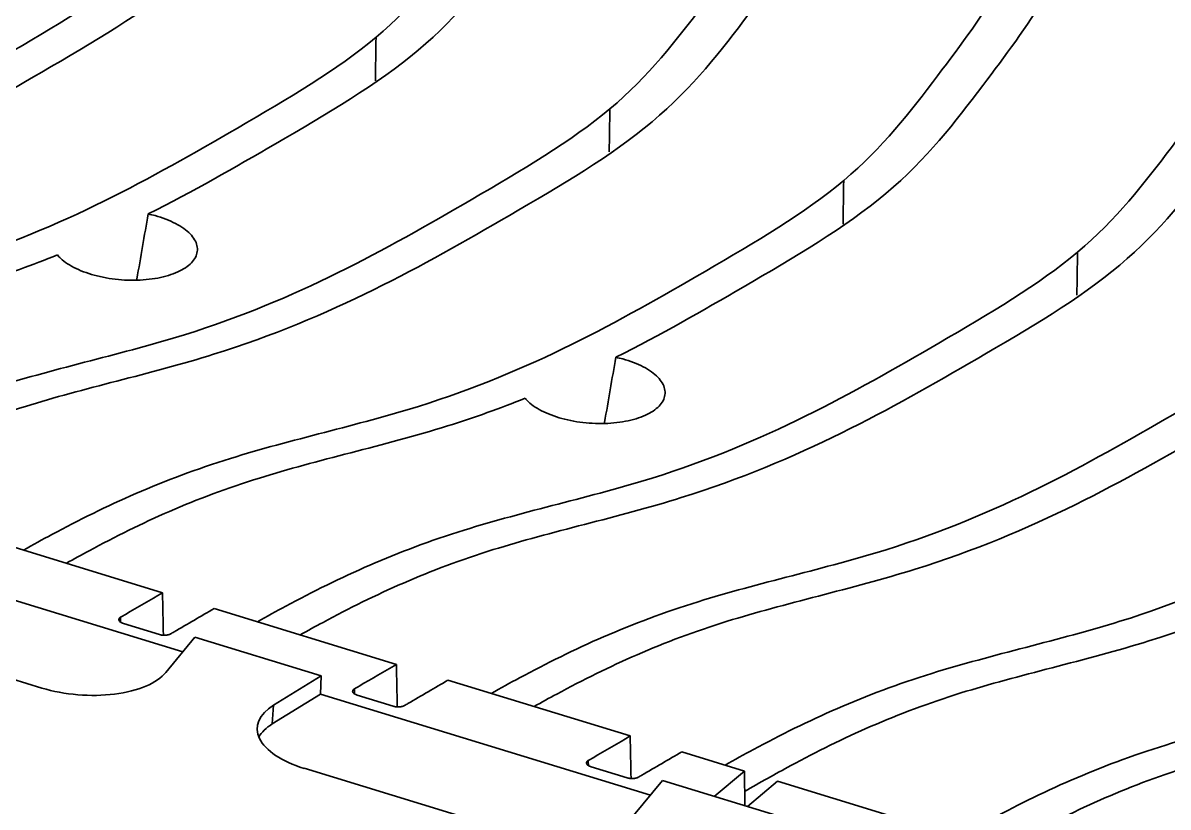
# Model space of a CAD drawing. Header units: millimetres. Extents: x 5 to 1651, y 545 to 1674.
# Drawn here: x 1395.5 to 1460.3, y 787.4 to 831.7 of the extents above; entities that cross this region are included whole.
import ezdxf

# ---------------------------------------------------------------- set-up
doc = ezdxf.new("R2010")
doc.units = ezdxf.units.MM
doc.layers.add('10', color=7, linetype='Continuous', true_color=0xffffff)

msp = doc.modelspace()

# ---------------------------------------------------------------- linework, layer by layer
at = {"layer": '10', "color": 7, "linetype": 'Continuous', "lineweight": 35}
for p, q in [((1393.128, 802.67), (1403.432, 799.511)), ((1404.579, 796.161), (1385.93, 801.879)), ((1406.349, 798.617), (1416.652, 795.457)), ((1384.994, 797.682), (1396.613, 794.119)), ((1401.224, 797.767), (1403.253, 797.145)), ((1403.627, 795.005), (1405.265, 796.993)), ((1412.407, 794.803), (1405.265, 796.993)), ((1412.407, 794.803), (1409.709, 793.14)), ((1412.371, 793.772), (1412.407, 794.803)), ((1419.569, 794.563), (1429.873, 791.404)), ((1409.636, 792.086), (1412.371, 793.772)), ((1431.02, 788.053), (1412.371, 793.772)), ((1414.444, 793.713), (1416.473, 793.091)), ((1409.709, 793.14), (1409.636, 792.086)), ((1432.79, 790.509), (1436.331, 789.423)), ((1411.435, 789.575), (1423.054, 786.012)), ((1427.665, 789.66), (1429.694, 789.038)), ((1434.628, 787.99), (1436.331, 789.423)), ((1436.331, 789.423), (1436.354, 787.461)), ((1430.068, 786.898), (1431.707, 788.885)), ((1438.848, 786.696), (1431.707, 788.885)), ((1438.204, 788.849), (1436.501, 787.416)), ((1449.662, 785.336), (1438.204, 788.849))]:
    msp.add_line(p, q, dxfattribs=at)
for centre, start_param, end_param in [((1398.955, 796.091), 1.11505, 2.814942), ((1413.778, 791.546), 5.698343, 7.398235), ((1413.705, 790.492), 5.698343, 6.058508)]:
    msp.add_ellipse(centre, major_axis=(-4.988, 0.345), ratio=0.474192, start_param=start_param, end_param=end_param, dxfattribs=at)
for points, knots in [([(1415.504, 830.938), (1417.694, 832.782), (1420.598, 836.55), (1424.773, 842.156), (1426.719, 846.781), (1426.644, 850.774), (1426.549, 855.197), (1428.837, 859.742), (1431.685, 863.363), (1432.893, 864.916)], [0, 0, 0, 0, 0.185733, 0.344916, 0.5041, 0.588915, 0.67373, 0.866016, 1, 1, 1, 1]), ([(1428.724, 826.885), (1430.915, 828.728), (1433.818, 832.497), (1437.993, 838.102), (1439.939, 842.728), (1439.864, 846.72), (1439.769, 851.144), (1442.057, 855.689), (1444.906, 859.31), (1446.113, 860.862)], [0, 0, 0, 0, 0.185733, 0.344916, 0.5041, 0.588915, 0.67373, 0.866016, 1, 1, 1, 1]), ([(1448.526, 860.123), (1447.365, 858.628), (1444.603, 855.095), (1442.477, 850.871), (1442.562, 846.631), (1442.646, 842.472), (1440.586, 837.582), (1436.371, 831.952), (1433.425, 828.103), (1431.109, 826.153)], [0, 0, 0, 0, 0.129702, 0.32294, 0.408174, 0.493408, 0.653378, 0.813349, 1, 1, 1, 1]), ([(1441.945, 822.831), (1444.135, 824.675), (1447.039, 828.443), (1451.214, 834.049), (1453.16, 838.674), (1453.085, 842.667), (1452.99, 847.09), (1455.278, 851.635), (1458.126, 855.256), (1459.334, 856.809)], [0, 0, 0, 0, 0.185733, 0.344916, 0.5041, 0.588915, 0.67373, 0.866016, 1, 1, 1, 1]), ([(1455.166, 818.777), (1457.356, 820.621), (1460.259, 824.389), (1464.434, 829.995), (1466.38, 834.62), (1466.305, 838.613), (1466.21, 843.036), (1468.498, 847.582), (1471.347, 851.202), (1472.555, 852.755)], [0, 0, 0, 0, 0.185733, 0.344916, 0.5041, 0.588915, 0.67373, 0.866016, 1, 1, 1, 1]), ([(1474.967, 852.016), (1473.806, 850.521), (1471.044, 846.987), (1468.918, 842.764), (1469.003, 838.523), (1469.087, 834.365), (1467.027, 829.475), (1462.813, 823.844), (1459.866, 819.996), (1457.55, 818.046)], [0, 0, 0, 0, 0.129702, 0.32294, 0.408174, 0.493408, 0.653378, 0.813349, 1, 1, 1, 1]), ([(1426.919, 841.392), (1425.881, 839.653), (1423.073, 835.903), (1420.205, 832.157), (1417.888, 830.207)], [0, 0, 0, 0, 0.446799, 1, 1, 1, 1]), ([(1355.914, 814.082), (1356.446, 814.381), (1359.997, 816.34), (1365.182, 818.722), (1372.929, 820.741), (1379.918, 822.568), (1387.066, 825.598), (1394.883, 830.087), (1400.093, 833.148), (1402.283, 834.992)], [0, 0, 0, 0, 0.037843, 0.251476, 0.345707, 0.439937, 0.616793, 0.793648, 1, 1, 1, 1]), ([(1404.668, 834.261), (1402.351, 832.311), (1397.022, 829.193), (1389.18, 824.675), (1381.624, 821.47), (1374.343, 819.57), (1366.918, 817.632), (1362.137, 815.435), (1358.764, 813.579), (1358.335, 813.339)], [0, 0, 0, 0, 0.207747, 0.385798, 0.56385, 0.658717, 0.753585, 0.968662, 1, 1, 1, 1]), ([(1453.36, 833.285), (1452.322, 831.546), (1449.514, 827.796), (1446.646, 824.05), (1444.329, 822.1)], [0, 0, 0, 0, 0.446799, 1, 1, 1, 1]), ([(1369.134, 810.028), (1369.666, 810.328), (1373.217, 812.287), (1378.402, 814.668), (1386.15, 816.687), (1393.138, 818.514), (1400.287, 821.544), (1408.104, 826.033), (1413.314, 829.095), (1415.504, 830.938)], [0, 0, 0, 0, 0.037843, 0.251476, 0.345707, 0.439937, 0.616793, 0.793648, 1, 1, 1, 1]), ([(1417.888, 830.207), (1415.572, 828.257), (1410.385, 825.222), (1405.163, 822.213), (1402.617, 820.936)], [0, 0, 0, 0, 0.553202, 1, 1, 1, 1]), ([(1382.355, 805.975), (1382.887, 806.274), (1386.438, 808.233), (1391.623, 810.615), (1399.37, 812.634), (1406.359, 814.46), (1413.507, 817.49), (1421.324, 821.98), (1426.534, 825.041), (1428.724, 826.885)], [0, 0, 0, 0, 0.037843, 0.251476, 0.345707, 0.439937, 0.616793, 0.793648, 1, 1, 1, 1]), ([(1431.109, 826.153), (1428.792, 824.204), (1423.463, 821.086), (1415.622, 816.568), (1408.065, 813.363), (1400.784, 811.463), (1393.359, 809.525), (1388.578, 807.328), (1385.205, 805.472), (1384.776, 805.232)], [0, 0, 0, 0, 0.207747, 0.385798, 0.56385, 0.658717, 0.753585, 0.968662, 1, 1, 1, 1]), ([(1395.575, 801.921), (1396.108, 802.221), (1399.659, 804.18), (1404.843, 806.561), (1412.591, 808.58), (1419.58, 810.407), (1426.728, 813.437), (1434.545, 817.926), (1439.755, 820.987), (1441.945, 822.831)], [0, 0, 0, 0, 0.037843, 0.251476, 0.345707, 0.439937, 0.616793, 0.793648, 1, 1, 1, 1]), ([(1444.329, 822.1), (1442.013, 820.15), (1436.826, 817.115), (1431.604, 814.105), (1429.058, 812.828)], [0, 0, 0, 0, 0.553202, 1, 1, 1, 1]), ([(1397.491, 818.616), (1397.545, 818.551), (1397.807, 818.272), (1398.487, 817.823), (1399.704, 817.394), (1401.106, 817.172), (1402.531, 817.183), (1403.81, 817.425), (1404.794, 817.87), (1405.367, 818.467), (1405.461, 819.144), (1405.065, 819.822), (1404.227, 820.422), (1403.32, 820.768), (1402.75, 820.907), (1402.617, 820.936)], [0, 0, 0, 0, 0.02597, 0.112177, 0.198384, 0.284591, 0.370798, 0.457004, 0.543211, 0.629418, 0.715625, 0.801832, 0.888039, 0.974246, 1, 1, 1, 1]), ([(1402.617, 820.936), (1402.513, 820.323), (1402.407, 819.71), (1402.195, 818.483), (1402.088, 817.869), (1401.98, 817.255)], [0, 0, 0, 0, 0.499997, 0.499997, 1, 1, 1, 1]), ([(1397.491, 818.616), (1396.095, 818.056), (1392.942, 816.92), (1387.563, 815.516), (1380.138, 813.578), (1375.358, 811.382), (1371.986, 809.527), (1371.558, 809.287)], [0, 0, 0, 0, 0.158219, 0.34134, 0.524462, 0.939623, 1, 1, 1, 1]), ([(1408.796, 797.868), (1409.328, 798.167), (1412.879, 800.126), (1418.064, 802.508), (1425.811, 804.526), (1432.8, 806.353), (1439.948, 809.383), (1447.766, 813.872), (1452.975, 816.934), (1455.166, 818.777)], [0, 0, 0, 0, 0.037843, 0.251476, 0.345707, 0.439937, 0.616793, 0.793648, 1, 1, 1, 1]), ([(1457.55, 818.046), (1455.233, 816.096), (1449.904, 812.979), (1442.063, 808.461), (1434.506, 805.256), (1427.225, 803.355), (1419.8, 801.418), (1415.019, 799.221), (1411.646, 797.365), (1411.217, 797.125)], [0, 0, 0, 0, 0.207747, 0.385798, 0.56385, 0.658717, 0.753585, 0.968662, 1, 1, 1, 1]), ([(1422.016, 793.814), (1422.549, 794.113), (1426.1, 796.072), (1431.284, 798.454), (1439.032, 800.473), (1446.021, 802.3), (1453.169, 805.33), (1460.986, 809.819), (1466.196, 812.88), (1468.386, 814.724)], [0, 0, 0, 0, 0.037843, 0.251476, 0.345707, 0.439937, 0.616793, 0.793648, 1, 1, 1, 1]), ([(1470.77, 813.993), (1468.454, 812.043), (1463.125, 808.925), (1455.283, 804.407), (1447.727, 801.202), (1440.446, 799.302), (1433.02, 797.364), (1428.24, 795.167), (1424.866, 793.311), (1424.437, 793.071)], [0, 0, 0, 0, 0.207747, 0.385798, 0.56385, 0.658717, 0.753585, 0.968662, 1, 1, 1, 1]), ([(1423.932, 810.509), (1423.986, 810.444), (1424.248, 810.165), (1424.928, 809.716), (1426.145, 809.287), (1427.548, 809.065), (1428.972, 809.075), (1430.252, 809.318), (1431.235, 809.763), (1431.808, 810.36), (1431.902, 811.037), (1431.506, 811.715), (1430.668, 812.315), (1429.761, 812.661), (1429.192, 812.8), (1429.058, 812.828)], [0, 0, 0, 0, 0.02597, 0.112177, 0.198384, 0.284591, 0.370798, 0.457004, 0.543211, 0.629418, 0.715625, 0.801832, 0.888039, 0.974246, 1, 1, 1, 1]), ([(1429.058, 812.828), (1428.954, 812.216), (1428.848, 811.603), (1428.636, 810.376), (1428.529, 809.762), (1428.421, 809.148)], [0, 0, 0, 0, 0.499997, 0.499997, 1, 1, 1, 1]), ([(1435.237, 789.761), (1435.769, 790.06), (1439.32, 792.019), (1444.505, 794.4), (1452.253, 796.419), (1459.241, 798.246), (1466.389, 801.276), (1474.207, 805.765), (1479.416, 808.827), (1481.607, 810.67)], [0, 0, 0, 0, 0.037843, 0.251476, 0.345707, 0.439937, 0.616793, 0.793648, 1, 1, 1, 1]), ([(1423.932, 810.509), (1422.536, 809.949), (1419.384, 808.813), (1414.004, 807.409), (1406.579, 805.471), (1401.799, 803.275), (1398.427, 801.419), (1397.999, 801.18)], [0, 0, 0, 0, 0.158219, 0.34134, 0.524462, 0.939623, 1, 1, 1, 1]), ([(1436.333, 788.265), (1437.207, 788.768), (1441.009, 790.907), (1446.241, 793.31), (1453.666, 795.248), (1460.947, 797.149), (1468.504, 800.353), (1476.346, 804.872), (1481.675, 807.989), (1483.991, 809.939)], [0, 0, 0, 0, 0.061563, 0.26993, 0.361837, 0.453744, 0.62624, 0.798736, 1, 1, 1, 1]), ([(1494.827, 806.617), (1492.637, 804.773), (1487.427, 801.712), (1479.61, 797.223), (1472.462, 794.192), (1465.473, 792.366), (1457.725, 790.347), (1452.541, 787.965), (1448.99, 786.006), (1448.457, 785.707)], [0, 0, 0, 0, 0.206352, 0.383207, 0.560063, 0.654293, 0.748524, 0.962157, 1, 1, 1, 1]), ([(1449.634, 784.258), (1450.48, 784.744), (1454.257, 786.865), (1459.461, 789.257), (1466.887, 791.195), (1474.168, 793.095), (1481.724, 796.3), (1489.566, 800.818), (1494.895, 803.936), (1497.212, 805.885)], [0, 0, 0, 0, 0.059789, 0.268549, 0.36063, 0.452712, 0.625533, 0.798355, 1, 1, 1, 1]), ([(1403.432, 799.511), (1402.746, 799.106), (1401.96, 798.646), (1401.152, 798.181), (1401.06, 798.128)], [0, 0, 0, 0, 0.887664, 1, 1, 1, 1]), ([(1403.884, 797.177), (1403.951, 797.216), (1404.793, 797.702), (1405.611, 798.181), (1406.349, 798.617)], [0, 0, 0, 0, 0.078622, 1, 1, 1, 1]), ([(1401.224, 797.767), (1401.192, 797.777), (1401.162, 797.788), (1401.121, 797.807), (1401.108, 797.813), (1401.089, 797.824), (1401.083, 797.827), (1401.072, 797.834), (1401.066, 797.838), (1401.039, 797.856), (1401.02, 797.872), (1401.001, 797.892), (1400.998, 797.897), (1400.991, 797.905), (1400.982, 797.918), (1400.97, 797.939), (1400.964, 797.956), (1400.96, 797.973), (1400.959, 797.982), (1400.959, 798.007), (1400.963, 798.024), (1400.975, 798.049), (1400.979, 798.057), (1400.991, 798.072), (1401.004, 798.088), (1401.021, 798.102), (1401.039, 798.115), (1401.05, 798.122), (1401.06, 798.128)], [0, 0, 0, 0, 0.125, 0.125, 0.1875, 0.1875, 0.21875, 0.21875, 0.25, 0.25, 0.375, 0.375, 0.40625, 0.40625, 0.4375, 0.5, 0.5625, 0.5625, 0.625, 0.625, 0.75, 0.75, 0.8125, 0.8125, 0.875, 0.9375, 0.9375, 1, 1, 1, 1]), ([(1403.884, 797.177), (1403.866, 797.167), (1403.846, 797.158), (1403.814, 797.146), (1403.803, 797.142), (1403.779, 797.135), (1403.767, 797.132), (1403.73, 797.123), (1403.703, 797.118), (1403.663, 797.113), (1403.649, 797.111), (1403.621, 797.108), (1403.607, 797.107), (1403.564, 797.105), (1403.535, 797.105), (1403.492, 797.106), (1403.477, 797.107), (1403.448, 797.109), (1403.433, 797.11), (1403.39, 797.115), (1403.361, 797.119), (1403.32, 797.127), (1403.306, 797.13), (1403.279, 797.137), (1403.266, 797.141), (1403.253, 797.145)], [0, 0, 0, 0, 0.125, 0.125, 0.1875, 0.1875, 0.25, 0.25, 0.375, 0.375, 0.4375, 0.4375, 0.5, 0.5, 0.625, 0.625, 0.6875, 0.6875, 0.75, 0.75, 0.875, 0.875, 0.9375, 0.9375, 1, 1, 1, 1]), ([(1416.652, 795.457), (1415.966, 795.053), (1415.18, 794.592), (1414.372, 794.127), (1414.281, 794.075)], [0, 0, 0, 0, 0.887664, 1, 1, 1, 1]), ([(1417.105, 793.124), (1417.171, 793.162), (1418.014, 793.648), (1418.831, 794.128), (1419.569, 794.563)], [0, 0, 0, 0, 0.078622, 1, 1, 1, 1]), ([(1414.444, 793.713), (1414.412, 793.723), (1414.383, 793.734), (1414.342, 793.753), (1414.329, 793.76), (1414.31, 793.77), (1414.304, 793.773), (1414.292, 793.781), (1414.287, 793.784), (1414.259, 793.803), (1414.241, 793.818), (1414.222, 793.839), (1414.218, 793.843), (1414.212, 793.851), (1414.202, 793.864), (1414.19, 793.885), (1414.185, 793.902), (1414.181, 793.92), (1414.18, 793.928), (1414.18, 793.954), (1414.183, 793.971), (1414.195, 793.995), (1414.2, 794.003), (1414.211, 794.019), (1414.225, 794.034), (1414.241, 794.048), (1414.26, 794.062), (1414.27, 794.068), (1414.281, 794.075)], [0, 0, 0, 0, 0.125, 0.125, 0.1875, 0.1875, 0.21875, 0.21875, 0.25, 0.25, 0.375, 0.375, 0.40625, 0.40625, 0.4375, 0.5, 0.5625, 0.5625, 0.625, 0.625, 0.75, 0.75, 0.8125, 0.8125, 0.875, 0.9375, 0.9375, 1, 1, 1, 1]), ([(1417.105, 793.124), (1417.087, 793.113), (1417.067, 793.104), (1417.035, 793.092), (1417.024, 793.088), (1417.001, 793.081), (1416.989, 793.077), (1416.951, 793.068), (1416.926, 793.063), (1416.885, 793.057), (1416.871, 793.055), (1416.843, 793.052), (1416.829, 793.051), (1416.786, 793.049), (1416.757, 793.049), (1416.713, 793.05), (1416.699, 793.051), (1416.669, 793.053), (1416.654, 793.055), (1416.611, 793.06), (1416.582, 793.065), (1416.54, 793.073), (1416.527, 793.076), (1416.5, 793.083), (1416.486, 793.087), (1416.473, 793.091)], [0, 0, 0, 0, 0.125, 0.125, 0.1875, 0.1875, 0.25, 0.25, 0.375, 0.375, 0.4375, 0.4375, 0.5, 0.5, 0.625, 0.625, 0.6875, 0.6875, 0.75, 0.75, 0.875, 0.875, 0.9375, 0.9375, 1, 1, 1, 1]), ([(1429.873, 791.404), (1429.187, 790.999), (1428.401, 790.538), (1427.593, 790.073), (1427.502, 790.021)], [0, 0, 0, 0, 0.887664, 1, 1, 1, 1]), ([(1427.665, 789.66), (1427.633, 789.669), (1427.603, 789.681), (1427.562, 789.699), (1427.549, 789.706), (1427.53, 789.716), (1427.524, 789.72), (1427.513, 789.727), (1427.507, 789.731), (1427.48, 789.749), (1427.461, 789.765), (1427.442, 789.785), (1427.439, 789.789), (1427.432, 789.798), (1427.423, 789.81), (1427.411, 789.831), (1427.405, 789.849), (1427.401, 789.866), (1427.4, 789.875), (1427.4, 789.9), (1427.404, 789.917), (1427.416, 789.941), (1427.42, 789.95), (1427.432, 789.965), (1427.445, 789.98), (1427.462, 789.995), (1427.48, 790.008), (1427.491, 790.015), (1427.502, 790.021)], [0, 0, 0, 0, 0.125, 0.125, 0.1875, 0.1875, 0.21875, 0.21875, 0.25, 0.25, 0.375, 0.375, 0.40625, 0.40625, 0.4375, 0.5, 0.5625, 0.5625, 0.625, 0.625, 0.75, 0.75, 0.8125, 0.8125, 0.875, 0.9375, 0.9375, 1, 1, 1, 1]), ([(1430.325, 789.07), (1430.392, 789.108), (1431.234, 789.595), (1432.052, 790.074), (1432.79, 790.509)], [0, 0, 0, 0, 0.078622, 1, 1, 1, 1]), ([(1430.325, 789.07), (1430.307, 789.06), (1430.288, 789.051), (1430.256, 789.038), (1430.244, 789.034), (1430.221, 789.027), (1430.209, 789.024), (1430.172, 789.014), (1430.146, 789.009), (1430.106, 789.003), (1430.092, 789.002), (1430.064, 788.999), (1430.05, 788.998), (1430.006, 788.996), (1429.977, 788.995), (1429.934, 788.997), (1429.919, 788.998), (1429.89, 789), (1429.875, 789.001), (1429.831, 789.006), (1429.803, 789.011), (1429.761, 789.02), (1429.747, 789.023), (1429.72, 789.03), (1429.707, 789.034), (1429.694, 789.038)], [0, 0, 0, 0, 0.125, 0.125, 0.1875, 0.1875, 0.25, 0.25, 0.375, 0.375, 0.4375, 0.4375, 0.5, 0.5, 0.625, 0.625, 0.6875, 0.6875, 0.75, 0.75, 0.875, 0.875, 0.9375, 0.9375, 1, 1, 1, 1])]:
    msp.add_open_spline(points, degree=3, knots=knots, dxfattribs=at)
for points in [[(1415.504, 830.938), (1415.49, 830.113), (1415.477, 829.287), (1415.463, 828.462)], [(1428.724, 826.885), (1428.711, 826.072), (1428.698, 825.259), (1428.684, 824.446)], [(1441.945, 822.831), (1441.931, 822.005), (1441.918, 821.18), (1441.904, 820.355)], [(1455.166, 818.777), (1455.152, 817.965), (1455.139, 817.152), (1455.126, 816.339)], [(1403.432, 799.511), (1403.448, 798.71), (1403.464, 797.91), (1403.48, 797.109)], [(1401.06, 798.128), (1401.062, 798.033), (1401.064, 797.937), (1401.066, 797.842)], [(1416.652, 795.457), (1416.668, 794.656), (1416.684, 793.855), (1416.7, 793.054)], [(1414.281, 794.075), (1414.283, 793.979), (1414.285, 793.884), (1414.287, 793.788)], [(1429.873, 791.404), (1429.889, 790.602), (1429.905, 789.801), (1429.921, 789)], [(1427.502, 790.021), (1427.504, 789.926), (1427.506, 789.83), (1427.507, 789.735)]]:
    msp.add_open_spline(points, degree=3, dxfattribs=at)

doc.saveas('drawing.dxf')
